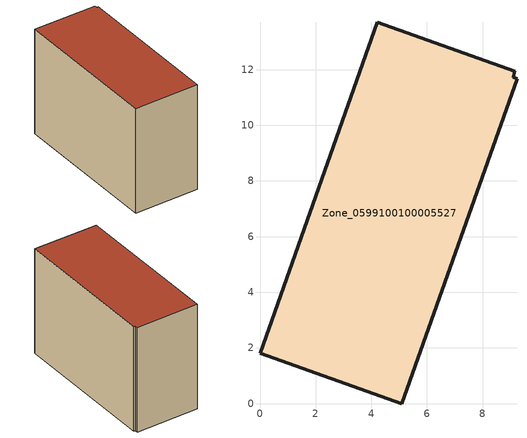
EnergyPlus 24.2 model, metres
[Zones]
Zone_0599100100005527
 floor ground (C_G): 0,1.81 4.22,13.7 9.16,11.94 9.09,11.72 9.23,11.68 5.09,0 z0.57
 wall outside (C_F): 0,1.81 5.09,0 9.23,11.68 9.09,11.72 9.16,11.94 4.22,13.7 0,1.81 z0.57:9.53
 roof outside (C_R): 4.22,13.7 0,1.81 5.09,0 9.23,11.68 9.09,11.72 9.16,11.94 z9.53
[BUILDING]
Pand.0599100100005527: North Axis=0; Terrain=City; Loads Convergence Tolerance Value=0.04; Temperature Convergence Tolerance Value=0.4; Solar Distribution=FullExterior; Maximum Number of Warmup Days=25; Minimum Number of Warmup Days=1
[Site:Location]
Rotterdam.The.Hague.AP_ZH_NLD Design_Conditions: Latitude=51.96; Longitude=4.45; Time Zone=1; Elevation=-4.5
[SITE:GROUNDTEMPERATURE:BUILDINGSURFACE]
18, 18, 18, 18, 18, 18, 18, 18, 18, 18, 18, 18
[MATERIAL] Thermal Absorptance=0.9; Solar Absorptance=0.7; Visible Absorptance=0.7
Name | Roughness | Thickness | Conductivity | Density | Specific Heat
G.TI.2006-2014 | MediumSmooth | 0.15 | 0.06 | 540 | 1210
F.TI.2006-2014 | Rough | 0.3 | 0.12 | 1920 | 840
R.TI.2006-2014 | MediumRough | 0.2 | 0.08 | 1500 | 1000
[CONSTRUCTION]
C_G: G.TI.2006-2014
C_F: F.TI.2006-2014
C_R: R.TI.2006-2014
[ZONE]
Zone_0599100100005527: Type=1; Multiplier=1; Ceiling Height=Autocalculate; Volume=Autocalculate; Floor Area=autocalculate; Part of Total Floor Area=Yes
[ZONEINFILTRATION:DESIGNFLOWRATE]
Infil_Zone_0599100100005527: Zone or ZoneList or Space or SpaceList=Zone_0599100100005527; Schedule=AlwaysOn; Design Flow Rate Calculation Method=Flow/Area; Flow Rate per Floor Area=0.0015; Constant Term Coefficient=1; Temperature Term Coefficient=0; Velocity Term Coefficient=0; Velocity Squared Term Coefficient=0
[HVACTEMPLATE:ZONE:IDEALLOADSAIRSYSTEM]
Zone_0599100100005527: Maximum Heating Supply Air Temperature=50; Minimum Cooling Supply Air Temperature=13; Maximum Heating Supply Air Humidity Ratio=0.0156; Minimum Cooling Supply Air Humidity Ratio=0.0077; Heating Limit=NoLimit; Cooling Limit=NoLimit; Dehumidification Control Type=ConstantSensibleHeatRatio; Cooling Sensible Heat Ratio=0.7; Dehumidification Setpoint=60; Humidification Control Type=None; Humidification Setpoint=30; Outdoor Air Method=None; Outdoor Air Flow Rate per Person=0.00944; Outdoor Air Flow Rate per Zone Floor Area=0; Outdoor Air Flow Rate per Zone=0; Demand Controlled Ventilation Type=None; Outdoor Air Economizer Type=NoEconomizer; Heat Recovery Type=None; Sensible Heat Recovery Effectiveness=0.7; Latent Heat Recovery Effectiveness=0.65
[ZONECONTROL:THERMOSTAT]
ThermostatControl_Zone_0599100100005527: Zone or ZoneList=Zone_0599100100005527; Control Type Schedule=DualSetpointControlType; Control 1=Thermostat_Zone_0599100100005527; Temperature Difference Between Cutout And Setpoint=0
[THERMOSTATSETPOINT:DUALSETPOINT]
Thermostat_Zone_0599100100005527: Heating Setpoint Temperature Schedule=HeatingSetpoint_Zone_0599100100005527; Cooling Setpoint Temperature Schedule=CoolingSetpoint_Zone_0599100100005527
[SCHEDULE:COMPACT]
HeatingSetpoint_Zone_0599100100005527: Through: 12/31, For: AllDays, Until: 24:00, 21
CoolingSetpoint_Zone_0599100100005527: Through: 12/31, For: AllDays, Until: 24:00, 24
DualSetpointControlType: Through: 12/31, For: AllDays, Until: 24:00, 4
AlwaysOn: Through: 12/31, For: AllDays, Until: 24:00, 1
